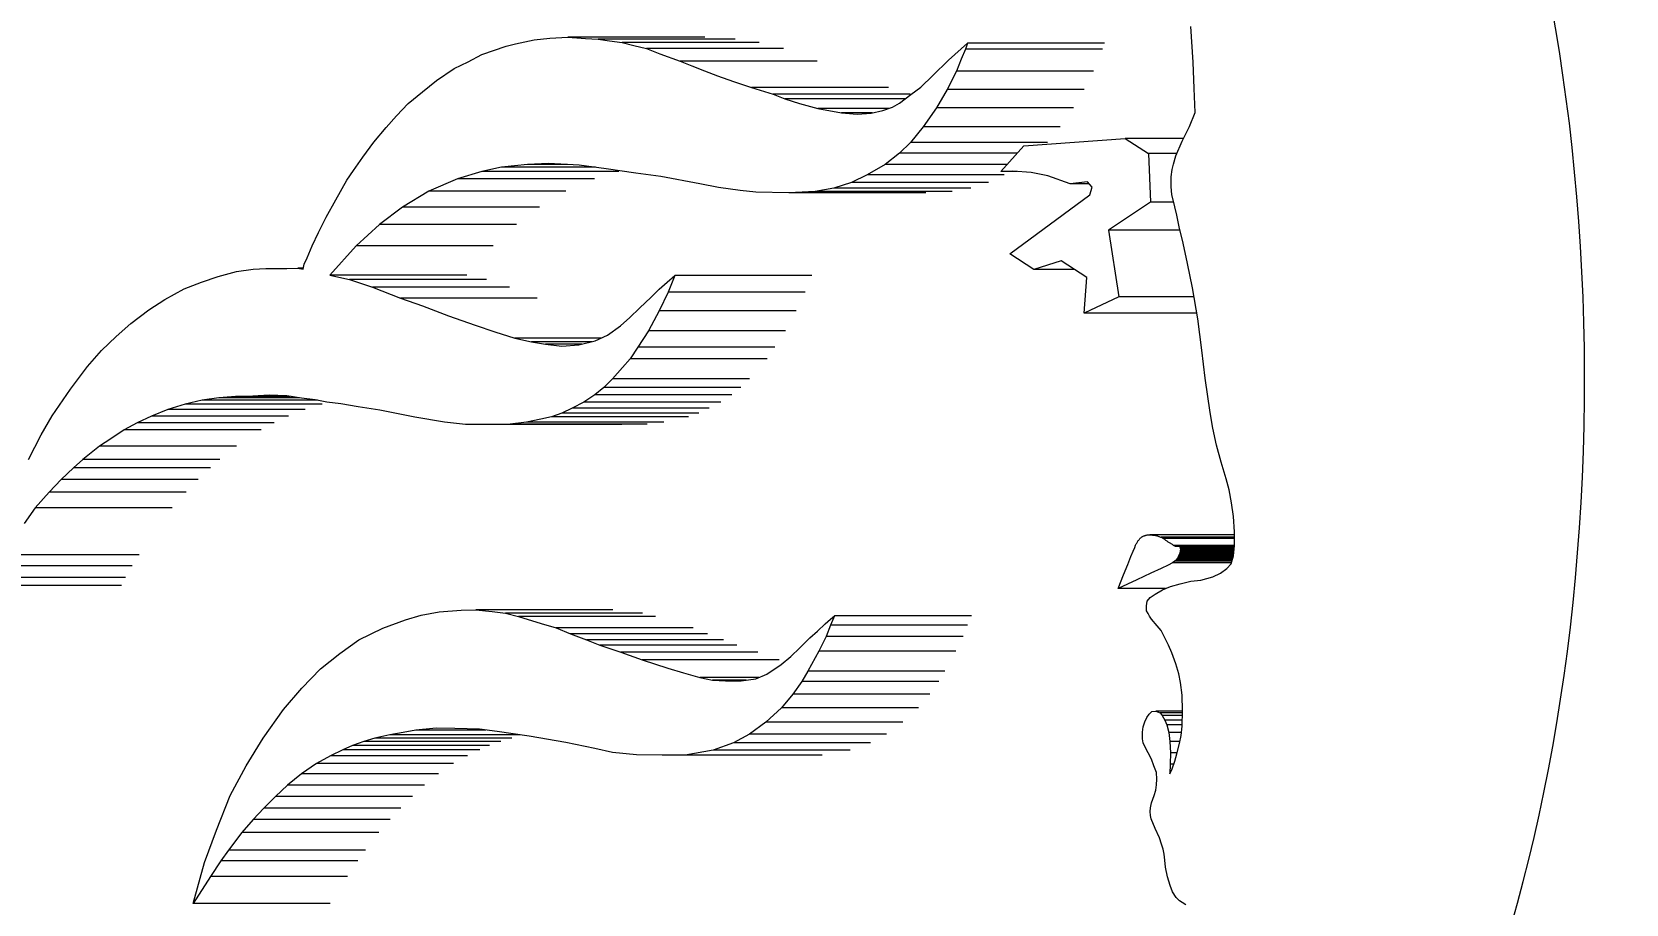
# Model space of a CAD drawing. Header units: inches. Extents: x 15 to 402, y 6 to 258.
# Drawn here: x 290.439 to 291.069, y 105.486 to 105.83 of the extents above; entities that cross this region are included whole.
import ezdxf

# ---------------------------------------------------------------- set-up
doc = ezdxf.new("R2010")
doc.units = ezdxf.units.IN
doc.header["$LTSCALE"] = 12
doc.header["$MEASUREMENT"] = 0
doc.layers.add('Dimension (ANSI)', color=7, linetype='Continuous', lineweight=25)
doc.layers.add('Visible (ANSI)', color=7, linetype='Continuous', lineweight=50)
doc.styles.add('MEMCOR Medium', font='arial.ttf')
doc.dimstyles.new('Default (ANSI)', dxfattribs={"dimscale": 12, "dimtxt": 0.15, "dimasz": 0.098425, "dimexe": 0.125, "dimexo": 0.0625, "dimgap": 0.031496, "dimtad": 0, "dimtih": 1, "dimtoh": 1, "dimdec": 4, "dimrnd": 1e-08, "dimzin": 3, "dimdsep": 46, "dimlunit": 5, "dimtxsty": 'MEMCOR Medium', "dimcen": 0.09, "dimdle": 0.393701, "dimclrd": 256, "dimclre": 256, "dimclrt": 256, "dimadec": 0, "dimazin": 1, "dimtfac": 0.8, "dimtofl": 0, "dimtmove": 0, "dimatfit": 3, "dimfxl": 1, "dimfrac": 1, "dimtolj": 1, "dimtzin": 4, "dimlwd": -1, "dimlwe": -1, "dimarcsym": 0})

# ---------------------------------------------------------------- blocks, each defined once
blk = doc.blocks.new('*D27')
at = {"layer": 'Defpoints', "color": 0, "transparency": 16777216}
for p in [(306.86121, 130.49086), (258.84784, 39.73586), (286.65683, 39.73586)]:
    blk.add_point(p, dxfattribs=at)
at = {"layer": 'Dimension (ANSI)', "transparency": 16777216}
for p, q in [((306.11121, 130.49086), (257.34784, 130.49086)), ((258.84784, 129.30976), (258.84784, 91.25936)), ((258.84784, 40.91697), (258.84784, 78.96736)), ((285.90683, 39.73586), (257.34784, 39.73586))]:
    blk.add_line(p, q, dxfattribs=at)
for points in [[(258.65099, 129.30976), (259.04469, 129.30976), (258.84784, 130.49086)], [(258.65099, 40.91697), (259.04469, 40.91697), (258.84784, 39.73586)]]:
    blk.add_solid(points, dxfattribs=at)
at = {"layer": 'Dimension (ANSI)', "transparency": 16777216, "char_height": 1.8000001, "attachment_point": 5, "style": 'MEMCOR Medium'}
for s, insert in [('\\A1; \\fArial|b0|i0;90{\\H0.8x;\\S3#4;} in', (258.84784, 86.96238)), ('\\A1;[2305.2 mm]{\\P\\fArial|b0|i0;SHIPPING HEIGHT\\P\\fArial|b0|i0;REF.}', (258.84784, 80.81638))]:
    blk.add_mtext(s, dxfattribs=dict(at, insert=insert))

msp = doc.modelspace()

# ---------------------------------------------------------------- linework, layer by layer
at = {"layer": 'Visible (ANSI)', "linetype": 'Continuous', "lineweight": 18}
for p, q in [((290.89818, 105.81826), (290.89734, 105.83231)), ((290.63045, 105.82553), (290.63783, 105.82705)), ((290.63783, 105.82705), (290.64403, 105.82774)), ((290.64403, 105.82774), (290.65121, 105.82806)), ((290.70534, 105.82806), (290.65121, 105.82806)), ((290.65121, 105.82806), (290.65821, 105.82759)), ((290.65821, 105.82759), (290.66319, 105.82731)), ((290.71732, 105.82731), (290.66319, 105.82731)), ((290.66319, 105.82731), (290.66762, 105.82663)), ((290.66762, 105.82663), (290.67264, 105.82597)), ((290.72676, 105.82597), (290.67264, 105.82597)), ((290.67264, 105.82597), (290.67726, 105.82478)), ((290.80153, 105.819), (290.8091, 105.82577)), ((290.8091, 105.82577), (290.80822, 105.82331)), ((290.86323, 105.82577), (290.8091, 105.82577)), ((290.61174, 105.81831), (290.61726, 105.82122)), ((290.61726, 105.82122), (290.62683, 105.82451)), ((290.62683, 105.82451), (290.63045, 105.82553)), ((290.67726, 105.82478), (290.68221, 105.82359)), ((290.73634, 105.82359), (290.68221, 105.82359)), ((290.68221, 105.82359), (290.68757, 105.82149)), ((290.68757, 105.82149), (290.69554, 105.81865)), ((290.80822, 105.82331), (290.80658, 105.81944)), ((290.86235, 105.82331), (290.80822, 105.82331)), ((290.59932, 105.811), (290.60628, 105.81579)), ((290.60628, 105.81579), (290.61174, 105.81831)), ((290.74966, 105.81865), (290.69554, 105.81865)), ((290.69554, 105.81865), (290.70017, 105.8168)), ((290.70017, 105.8168), (290.70513, 105.81482)), ((290.70513, 105.81482), (290.71028, 105.81285)), ((290.79537, 105.81301), (290.80153, 105.819)), ((290.80466, 105.81475), (290.80101, 105.80748)), ((290.80658, 105.81944), (290.80466, 105.81475)), ((290.85878, 105.81475), (290.80466, 105.81475)), ((290.89863, 105.8078), (290.89818, 105.81826)), ((290.59378, 105.80658), (290.59932, 105.811)), ((290.71028, 105.81285), (290.71663, 105.81065)), ((290.71663, 105.81065), (290.7237, 105.8082)), ((290.77783, 105.8082), (290.7237, 105.8082)), ((290.7237, 105.8082), (290.73227, 105.80564)), ((290.78671, 105.8055), (290.79061, 105.80838)), ((290.79061, 105.80838), (290.79537, 105.81301)), ((290.80101, 105.80748), (290.79676, 105.8002)), ((290.85514, 105.80748), (290.80101, 105.80748)), ((290.89899, 105.79838), (290.89863, 105.8078)), ((290.58342, 105.79708), (290.58808, 105.80195)), ((290.58808, 105.80195), (290.59378, 105.80658)), ((290.78639, 105.80564), (290.73227, 105.80564)), ((290.73227, 105.80564), (290.73689, 105.80379)), ((290.78447, 105.80379), (290.73689, 105.80379)), ((290.73689, 105.80379), (290.74271, 105.80197)), ((290.74271, 105.80197), (290.74998, 105.79992)), ((290.77942, 105.80043), (290.78224, 105.80209)), ((290.78224, 105.80209), (290.78671, 105.8055)), ((290.57943, 105.79249), (290.58342, 105.79708)), ((290.77793, 105.79992), (290.74998, 105.79992)), ((290.74998, 105.79992), (290.75925, 105.79818)), ((290.77142, 105.79818), (290.75925, 105.79818)), ((290.75925, 105.79818), (290.76546, 105.79769)), ((290.76546, 105.79769), (290.77106, 105.7981)), ((290.77106, 105.7981), (290.77567, 105.79914)), ((290.77567, 105.79914), (290.77942, 105.80043)), ((290.79676, 105.8002), (290.79158, 105.79268)), ((290.85088, 105.8002), (290.79676, 105.8002)), ((290.8967, 105.79278), (290.89899, 105.79838)), ((290.57459, 105.7867), (290.57943, 105.79249)), ((290.79158, 105.79268), (290.78656, 105.78656)), ((290.8457, 105.79268), (290.79158, 105.79268)), ((290.83135, 105.78521), (290.8714, 105.78805)), ((290.89432, 105.78805), (290.8714, 105.78805)), ((290.8714, 105.78805), (290.88057, 105.78221)), ((290.89381, 105.78705), (290.8967, 105.79278)), ((290.57014, 105.78078), (290.57459, 105.7867)), ((290.78218, 105.78234), (290.77657, 105.77789)), ((290.78656, 105.78656), (290.78218, 105.78234)), ((290.82878, 105.78234), (290.78218, 105.78234)), ((290.84069, 105.78656), (290.78656, 105.78656)), ((290.82228, 105.77509), (290.83135, 105.78521)), ((290.89179, 105.78221), (290.88057, 105.78221)), ((290.88057, 105.78221), (290.88133, 105.76297)), ((290.89138, 105.78123), (290.89381, 105.78705)), ((290.56392, 105.77165), (290.56647, 105.77553)), ((290.56647, 105.77553), (290.57014, 105.78078)), ((290.62496, 105.77672), (290.61718, 105.77508)), ((290.63521, 105.77782), (290.62496, 105.77672)), ((290.66208, 105.77672), (290.62496, 105.77672)), ((290.64347, 105.77825), (290.63521, 105.77782)), ((290.65101, 105.77782), (290.63521, 105.77782)), ((290.65567, 105.77755), (290.64347, 105.77825)), ((290.66625, 105.77619), (290.65567, 105.77755)), ((290.67805, 105.77445), (290.66625, 105.77619)), ((290.77657, 105.77789), (290.76942, 105.77381)), ((290.82479, 105.77789), (290.77657, 105.77789)), ((290.88953, 105.77295), (290.88992, 105.77584)), ((290.88992, 105.77584), (290.89042, 105.77791)), ((290.89042, 105.77791), (290.89138, 105.78123)), ((290.55952, 105.76386), (290.56392, 105.77165)), ((290.60756, 105.77217), (290.59631, 105.76736)), ((290.61718, 105.77508), (290.60756, 105.77217)), ((290.66168, 105.77217), (290.60756, 105.77217)), ((290.6713, 105.77508), (290.61718, 105.77508)), ((290.6879, 105.77307), (290.67805, 105.77445)), ((290.70335, 105.77021), (290.6879, 105.77307)), ((290.71074, 105.76876), (290.70335, 105.77021)), ((290.76329, 105.77078), (290.75622, 105.76854)), ((290.76942, 105.77381), (290.76329, 105.77078)), ((290.81741, 105.77078), (290.76329, 105.77078)), ((290.82354, 105.77381), (290.76942, 105.77381)), ((290.82698, 105.77522), (290.82228, 105.77509)), ((290.82856, 105.77509), (290.82228, 105.77509)), ((290.83421, 105.77465), (290.82698, 105.77522)), ((290.84081, 105.7733), (290.83421, 105.77465)), ((290.84958, 105.77024), (290.84081, 105.7733)), ((290.85642, 105.77093), (290.84958, 105.77024)), ((290.85709, 105.77024), (290.84958, 105.77024)), ((290.85834, 105.76895), (290.85642, 105.77093)), ((290.8895, 105.76905), (290.88953, 105.77295)), ((290.55565, 105.75706), (290.55952, 105.76386)), ((290.59631, 105.76736), (290.58589, 105.76094)), ((290.65043, 105.76736), (290.59631, 105.76736)), ((290.71926, 105.76755), (290.71074, 105.76876)), ((290.72542, 105.7669), (290.71926, 105.76755)), ((290.7385, 105.76664), (290.72542, 105.7669)), ((290.74885, 105.76712), (290.7385, 105.76664)), ((290.79262, 105.76664), (290.7385, 105.76664)), ((290.75622, 105.76854), (290.74885, 105.76712)), ((290.80298, 105.76712), (290.74885, 105.76712)), ((290.81035, 105.76854), (290.75622, 105.76854)), ((290.8258, 105.7425), (290.85734, 105.76588)), ((290.85734, 105.76588), (290.85834, 105.76895)), ((290.88133, 105.76297), (290.86479, 105.75189)), ((290.89052, 105.76297), (290.88133, 105.76297)), ((290.88973, 105.76597), (290.8895, 105.76905)), ((290.891, 105.76117), (290.88973, 105.76597)), ((290.55269, 105.75101), (290.55565, 105.75706)), ((290.58589, 105.76094), (290.57671, 105.75414)), ((290.64002, 105.76094), (290.58589, 105.76094)), ((290.89174, 105.75786), (290.891, 105.76117)), ((290.8927, 105.75316), (290.89174, 105.75786)), ((290.55015, 105.74578), (290.55269, 105.75101)), ((290.57671, 105.75414), (290.56753, 105.7457)), ((290.63083, 105.75414), (290.57671, 105.75414)), ((290.893, 105.75189), (290.86479, 105.75189)), ((290.86479, 105.75189), (290.8689, 105.72565)), ((290.89423, 105.74672), (290.8927, 105.75316)), ((290.54821, 105.74096), (290.55015, 105.74578)), ((290.56753, 105.7457), (290.55715, 105.73415)), ((290.62166, 105.7457), (290.56753, 105.7457)), ((290.89593, 105.7387), (290.89423, 105.74672)), ((290.54659, 105.73649), (290.54704, 105.73846)), ((290.54704, 105.73846), (290.54821, 105.74096)), ((290.83522, 105.73641), (290.8258, 105.7425)), ((290.8461, 105.73974), (290.83522, 105.73641)), ((290.85617, 105.73317), (290.8461, 105.73974)), ((290.8979, 105.72919), (290.89593, 105.7387)), ((290.49957, 105.72873), (290.50647, 105.73136)), ((290.50647, 105.73136), (290.51301, 105.73363)), ((290.51301, 105.73363), (290.5203, 105.73561)), ((290.5203, 105.73561), (290.52686, 105.73648)), ((290.52686, 105.73648), (290.53192, 105.73676)), ((290.53192, 105.73676), (290.53453, 105.73683)), ((290.53453, 105.73683), (290.54016, 105.73683)), ((290.54016, 105.73683), (290.54444, 105.73695)), ((290.5467, 105.73695), (290.54444, 105.73695)), ((290.54444, 105.73695), (290.54659, 105.73649)), ((290.61127, 105.73415), (290.55715, 105.73415)), ((290.55715, 105.73415), (290.56496, 105.73238)), ((290.61909, 105.73238), (290.56496, 105.73238)), ((290.56496, 105.73238), (290.57398, 105.72944)), ((290.68731, 105.72863), (290.6904, 105.73141)), ((290.6904, 105.73141), (290.69344, 105.734)), ((290.69347, 105.734), (290.69083, 105.72743)), ((290.69344, 105.734), (290.69347, 105.734)), ((290.7476, 105.734), (290.69347, 105.734)), ((290.8512, 105.73641), (290.83522, 105.73641)), ((290.85512, 105.7192), (290.85617, 105.73317)), ((290.49199, 105.72451), (290.49957, 105.72873)), ((290.6281, 105.72944), (290.57398, 105.72944)), ((290.57398, 105.72944), (290.585, 105.72512)), ((290.63912, 105.72512), (290.585, 105.72512)), ((290.585, 105.72512), (290.59378, 105.72201)), ((290.67943, 105.72108), (290.68406, 105.72552)), ((290.68406, 105.72552), (290.68731, 105.72863)), ((290.69083, 105.72743), (290.68724, 105.72007)), ((290.74496, 105.72743), (290.69083, 105.72743)), ((290.8689, 105.72565), (290.85512, 105.7192)), ((290.89853, 105.72565), (290.8689, 105.72565)), ((290.90009, 105.71691), (290.8979, 105.72919)), ((290.47849, 105.71506), (290.48563, 105.7205)), ((290.48563, 105.7205), (290.49199, 105.72451)), ((290.59378, 105.72201), (290.60407, 105.71815)), ((290.67563, 105.71748), (290.67943, 105.72108)), ((290.68724, 105.72007), (290.68302, 105.71223)), ((290.74137, 105.72007), (290.68724, 105.72007)), ((290.89968, 105.7192), (290.85512, 105.7192)), ((290.47273, 105.70995), (290.47849, 105.71506)), ((290.60407, 105.71815), (290.61461, 105.71445)), ((290.61461, 105.71445), (290.62227, 105.71179)), ((290.66684, 105.71041), (290.67199, 105.7142)), ((290.67199, 105.7142), (290.67563, 105.71748)), ((290.90166, 105.70457), (290.90009, 105.71691)), ((290.467, 105.70438), (290.47273, 105.70995)), ((290.62227, 105.71179), (290.63022, 105.70928)), ((290.66435, 105.70928), (290.63022, 105.70928)), ((290.63022, 105.70928), (290.63676, 105.70786)), ((290.66059, 105.70786), (290.63676, 105.70786)), ((290.63676, 105.70786), (290.64234, 105.70689)), ((290.65671, 105.70689), (290.64234, 105.70689)), ((290.64234, 105.70689), (290.64879, 105.70611)), ((290.64879, 105.70611), (290.65556, 105.70661)), ((290.65556, 105.70661), (290.662, 105.70821)), ((290.662, 105.70821), (290.66684, 105.71041)), ((290.68302, 105.71223), (290.67887, 105.70569)), ((290.73715, 105.71223), (290.68302, 105.71223)), ((290.46144, 105.69811), (290.467, 105.70438)), ((290.67575, 105.70114), (290.67277, 105.69771)), ((290.67887, 105.70569), (290.67575, 105.70114)), ((290.72988, 105.70114), (290.67575, 105.70114)), ((290.733, 105.70569), (290.67887, 105.70569)), ((290.90297, 105.6935), (290.90166, 105.70457)), ((290.45467, 105.68919), (290.46144, 105.69811)), ((290.67277, 105.69771), (290.66887, 105.69325)), ((290.44745, 105.67862), (290.45467, 105.68919)), ((290.6654, 105.6898), (290.66178, 105.68691)), ((290.66887, 105.69325), (290.6654, 105.6898)), ((290.71953, 105.6898), (290.6654, 105.6898)), ((290.723, 105.69325), (290.66887, 105.69325)), ((290.90491, 105.67994), (290.90297, 105.6935)), ((290.49321, 105.68105), (290.48665, 105.6785)), ((290.50002, 105.6832), (290.49321, 105.68105)), ((290.54734, 105.68105), (290.49321, 105.68105)), ((290.50665, 105.68478), (290.50002, 105.6832)), ((290.55414, 105.6832), (290.50002, 105.6832)), ((290.51329, 105.68565), (290.50665, 105.68478)), ((290.55225, 105.68478), (290.50665, 105.68478)), ((290.51992, 105.68625), (290.51329, 105.68565)), ((290.54513, 105.68565), (290.51329, 105.68565)), ((290.52678, 105.68643), (290.51992, 105.68625)), ((290.54154, 105.68625), (290.51992, 105.68625)), ((290.53321, 105.68674), (290.52678, 105.68643)), ((290.5401, 105.68648), (290.53321, 105.68674)), ((290.54591, 105.68552), (290.5401, 105.68648)), ((290.55136, 105.68497), (290.54591, 105.68552)), ((290.55599, 105.68397), (290.55136, 105.68497)), ((290.56144, 105.68328), (290.55599, 105.68397)), ((290.56837, 105.6822), (290.56144, 105.68328)), ((290.57687, 105.68089), (290.56837, 105.6822)), ((290.65294, 105.68165), (290.64875, 105.67972)), ((290.65747, 105.684), (290.65294, 105.68165)), ((290.70706, 105.68165), (290.65294, 105.68165)), ((290.66178, 105.68691), (290.65747, 105.684)), ((290.71159, 105.684), (290.65747, 105.684)), ((290.71591, 105.68691), (290.66178, 105.68691)), ((290.44313, 105.67116), (290.44745, 105.67862)), ((290.48108, 105.67584), (290.47592, 105.67305)), ((290.48665, 105.6785), (290.48108, 105.67584)), ((290.53521, 105.67584), (290.48108, 105.67584)), ((290.54078, 105.6785), (290.48665, 105.6785)), ((290.58346, 105.67953), (290.57687, 105.68089)), ((290.59067, 105.67804), (290.58346, 105.67953)), ((290.60239, 105.67611), (290.59067, 105.67804)), ((290.61072, 105.67521), (290.60239, 105.67611)), ((290.61841, 105.67514), (290.61072, 105.67521)), ((290.62834, 105.67526), (290.61841, 105.67514)), ((290.67253, 105.67514), (290.61841, 105.67514)), ((290.6349, 105.67613), (290.62834, 105.67526)), ((290.68246, 105.67526), (290.62834, 105.67526)), ((290.64045, 105.67727), (290.6349, 105.67613)), ((290.68903, 105.67613), (290.6349, 105.67613)), ((290.64471, 105.67822), (290.64045, 105.67727)), ((290.64875, 105.67972), (290.64471, 105.67822)), ((290.69884, 105.67822), (290.64471, 105.67822)), ((290.70288, 105.67972), (290.64875, 105.67972)), ((290.90593, 105.67369), (290.90491, 105.67994)), ((290.43812, 105.66141), (290.44313, 105.67116)), ((290.47063, 105.66956), (290.46618, 105.66665)), ((290.47592, 105.67305), (290.47063, 105.66956)), ((290.53005, 105.67305), (290.47592, 105.67305)), ((290.90747, 105.667), (290.90593, 105.67369)), ((290.46618, 105.66665), (290.45961, 105.66141)), ((290.5203, 105.66665), (290.46618, 105.66665)), ((290.90927, 105.66027), (290.90747, 105.667)), ((290.45585, 105.6581), (290.45099, 105.6535)), ((290.45961, 105.66141), (290.45585, 105.6581)), ((290.50998, 105.6581), (290.45585, 105.6581)), ((290.51373, 105.66141), (290.45961, 105.66141)), ((290.91126, 105.65374), (290.90927, 105.66027)), ((290.45099, 105.6535), (290.44627, 105.64848)), ((290.50512, 105.6535), (290.45099, 105.6535)), ((290.91237, 105.64945), (290.91126, 105.65374)), ((290.91338, 105.6443), (290.91237, 105.64945)), ((290.44627, 105.64848), (290.44077, 105.64227)), ((290.50039, 105.64848), (290.44627, 105.64848)), ((290.91409, 105.63887), (290.91338, 105.6443)), ((290.44077, 105.64227), (290.43633, 105.63615)), ((290.49489, 105.64227), (290.44077, 105.64227)), ((290.91449, 105.63282), (290.91409, 105.63887)), ((290.87747, 105.63044), (290.87764, 105.63058)), ((290.87764, 105.63058), (290.8778, 105.63071)), ((290.8778, 105.63071), (290.87798, 105.63083)), ((290.87798, 105.63083), (290.87815, 105.63093)), ((290.87815, 105.63093), (290.87834, 105.63103)), ((290.87834, 105.63103), (290.87852, 105.63113)), ((290.87852, 105.63113), (290.87872, 105.63121)), ((290.87872, 105.63121), (290.87892, 105.63129)), ((290.87892, 105.63129), (290.87912, 105.63136)), ((290.87912, 105.63136), (290.87934, 105.63142)), ((290.87934, 105.63142), (290.87956, 105.63148)), ((290.87956, 105.63148), (290.87979, 105.63153)), ((290.87979, 105.63153), (290.88002, 105.63156)), ((290.88002, 105.63156), (290.88027, 105.63159)), ((290.88027, 105.63159), (290.88053, 105.63161)), ((290.88053, 105.63161), (290.88079, 105.63162)), ((290.88079, 105.63162), (290.88106, 105.63162)), ((290.91451, 105.63162), (290.88106, 105.63162)), ((290.88106, 105.63162), (290.88134, 105.63161)), ((290.88134, 105.63161), (290.88162, 105.6316)), ((290.88162, 105.6316), (290.8819, 105.63158)), ((290.8819, 105.63158), (290.88219, 105.63155)), ((290.88219, 105.63155), (290.88247, 105.63151)), ((290.88247, 105.63151), (290.88275, 105.63147)), ((290.88275, 105.63147), (290.88302, 105.63143)), ((290.88302, 105.63143), (290.8833, 105.63138)), ((290.8833, 105.63138), (290.88356, 105.63132)), ((290.88356, 105.63132), (290.88383, 105.63126)), ((290.88383, 105.63126), (290.88409, 105.63119)), ((290.88409, 105.63119), (290.88434, 105.63111)), ((290.88434, 105.63111), (290.88459, 105.63103)), ((290.88459, 105.63103), (290.88484, 105.63095)), ((290.88484, 105.63095), (290.88508, 105.63086)), ((290.88508, 105.63086), (290.88531, 105.63076)), ((290.88531, 105.63076), (290.88555, 105.63065)), ((290.91452, 105.63065), (290.88555, 105.63065)), ((290.88555, 105.63065), (290.88577, 105.63054)), ((290.91453, 105.63054), (290.88577, 105.63054)), ((290.88577, 105.63054), (290.886, 105.63042)), ((290.91458, 105.62727), (290.91449, 105.63282)), ((290.87362, 105.62301), (290.8745, 105.62517)), ((290.8745, 105.62517), (290.8751, 105.62661)), ((290.8751, 105.62661), (290.87549, 105.6275)), ((290.87549, 105.6275), (290.87573, 105.62802)), ((290.87573, 105.62802), (290.8759, 105.62835)), ((290.8759, 105.62835), (290.87606, 105.62862)), ((290.87606, 105.62862), (290.87622, 105.62889)), ((290.87622, 105.62889), (290.87637, 105.62913)), ((290.87637, 105.62913), (290.87653, 105.62936)), ((290.87653, 105.62936), (290.87668, 105.62958)), ((290.87668, 105.62958), (290.87683, 105.62978)), ((290.87683, 105.62978), (290.87699, 105.62996)), ((290.87699, 105.62996), (290.87715, 105.63013)), ((290.87715, 105.63013), (290.87731, 105.63029)), ((290.87731, 105.63029), (290.87747, 105.63044)), ((290.91453, 105.63042), (290.886, 105.63042)), ((290.886, 105.63042), (290.88622, 105.63029)), ((290.91453, 105.63029), (290.88622, 105.63029)), ((290.88622, 105.63029), (290.88645, 105.63016)), ((290.91453, 105.63016), (290.88645, 105.63016)), ((290.88645, 105.63016), (290.88667, 105.63001)), ((290.88667, 105.63001), (290.88689, 105.62986)), ((290.88689, 105.62986), (290.88711, 105.62971)), ((290.88711, 105.62971), (290.88734, 105.62955)), ((290.88734, 105.62955), (290.88756, 105.62938)), ((290.88756, 105.62938), (290.88779, 105.62922)), ((290.88779, 105.62922), (290.88802, 105.62905)), ((290.88802, 105.62905), (290.88826, 105.62889)), ((290.88826, 105.62889), (290.88849, 105.62873)), ((290.88849, 105.62873), (290.88873, 105.62857)), ((290.88873, 105.62857), (290.88897, 105.62842)), ((290.88897, 105.62842), (290.88921, 105.62828)), ((290.88921, 105.62828), (290.88943, 105.62814)), ((290.88943, 105.62814), (290.88965, 105.62801)), ((290.88965, 105.62801), (290.88985, 105.62788)), ((290.88985, 105.62788), (290.89004, 105.62777)), ((290.89004, 105.62777), (290.8902, 105.62767)), ((290.8902, 105.62767), (290.89036, 105.62758)), ((290.89036, 105.62758), (290.89049, 105.6275)), ((290.89049, 105.6275), (290.89062, 105.62743)), ((290.89062, 105.62743), (290.89073, 105.62736)), ((290.91458, 105.62736), (290.89073, 105.62736)), ((290.89073, 105.62736), (290.89084, 105.62731)), ((290.91458, 105.62731), (290.89084, 105.62731)), ((290.89084, 105.62731), (290.89095, 105.62727)), ((290.91458, 105.62727), (290.89095, 105.62727)), ((290.89095, 105.62727), (290.89105, 105.62723)), ((290.91457, 105.62723), (290.89105, 105.62723)), ((290.89105, 105.62723), (290.89115, 105.6272)), ((290.89218, 105.6272), (290.89115, 105.6272)), ((290.89115, 105.6272), (290.89125, 105.62719)), ((290.89192, 105.62719), (290.89125, 105.62719)), ((290.89125, 105.62719), (290.89135, 105.62717)), ((290.89177, 105.62717), (290.89135, 105.62717)), ((290.89135, 105.62717), (290.89145, 105.62717)), ((290.89165, 105.62717), (290.89145, 105.62717)), ((290.89145, 105.62717), (290.89155, 105.62716)), ((290.89155, 105.62716), (290.89165, 105.62717)), ((290.89165, 105.62717), (290.89175, 105.62717)), ((290.89175, 105.62717), (290.89184, 105.62718)), ((290.89184, 105.62718), (290.89194, 105.62719)), ((290.89194, 105.62719), (290.89203, 105.62719)), ((290.89203, 105.62719), (290.89212, 105.6272)), ((290.89212, 105.6272), (290.89221, 105.62721)), ((290.89221, 105.62721), (290.89229, 105.62721)), ((290.91457, 105.62721), (290.89229, 105.62721)), ((290.89229, 105.62721), (290.89238, 105.6272)), ((290.91457, 105.6272), (290.89238, 105.6272)), ((290.89238, 105.6272), (290.89246, 105.62719)), ((290.91457, 105.62719), (290.89246, 105.62719)), ((290.89246, 105.62719), (290.89254, 105.62717)), ((290.91457, 105.62717), (290.89254, 105.62717)), ((290.89254, 105.62717), (290.89261, 105.62714)), ((290.91456, 105.62714), (290.89261, 105.62714)), ((290.89261, 105.62714), (290.89268, 105.62709)), ((290.91456, 105.62709), (290.89268, 105.62709)), ((290.89268, 105.62709), (290.89275, 105.62705)), ((290.91456, 105.62705), (290.89275, 105.62705)), ((290.89275, 105.62705), (290.89281, 105.62699)), ((290.89289, 105.62438), (290.8928, 105.62413)), ((290.91455, 105.62699), (290.89281, 105.62699)), ((290.89281, 105.62699), (290.89287, 105.62692)), ((290.91454, 105.62692), (290.89287, 105.62692)), ((290.89287, 105.62692), (290.89292, 105.62685)), ((290.89297, 105.62462), (290.89289, 105.62438)), ((290.91429, 105.62438), (290.89289, 105.62438)), ((290.91454, 105.62685), (290.89292, 105.62685)), ((290.89292, 105.62685), (290.89297, 105.62677)), ((290.91453, 105.62677), (290.89297, 105.62677)), ((290.89297, 105.62677), (290.89301, 105.62669)), ((290.89303, 105.62484), (290.89297, 105.62462)), ((290.91432, 105.62462), (290.89297, 105.62462)), ((290.91452, 105.62669), (290.89301, 105.62669)), ((290.89301, 105.62669), (290.89305, 105.62659)), ((290.89307, 105.62505), (290.89303, 105.62484)), ((290.91434, 105.62484), (290.89303, 105.62484)), ((290.91451, 105.62659), (290.89305, 105.62659)), ((290.89305, 105.62659), (290.89308, 105.6265)), ((290.89311, 105.62524), (290.89307, 105.62505)), ((290.91436, 105.62505), (290.89307, 105.62505)), ((290.9145, 105.6265), (290.89308, 105.6265)), ((290.89308, 105.6265), (290.89311, 105.62639)), ((290.91449, 105.62639), (290.89311, 105.62639)), ((290.89311, 105.62639), (290.89313, 105.62628)), ((290.89313, 105.62542), (290.89311, 105.62524)), ((290.91438, 105.62524), (290.89311, 105.62524)), ((290.91448, 105.62628), (290.89313, 105.62628)), ((290.89313, 105.62628), (290.89314, 105.62616)), ((290.89314, 105.62559), (290.89313, 105.62542)), ((290.9144, 105.62542), (290.89313, 105.62542)), ((290.91447, 105.62616), (290.89314, 105.62616)), ((290.89314, 105.62616), (290.89315, 105.62603)), ((290.89315, 105.62575), (290.89314, 105.62559)), ((290.91441, 105.62559), (290.89314, 105.62559)), ((290.91446, 105.62603), (290.89315, 105.62603)), ((290.89315, 105.62603), (290.89315, 105.62589)), ((290.91444, 105.62589), (290.89315, 105.62589)), ((290.89315, 105.62589), (290.89315, 105.62575)), ((290.91443, 105.62575), (290.89315, 105.62575)), ((290.91419, 105.62335), (290.91458, 105.62727)), ((290.4791, 105.61936), (290.42498, 105.61936)), ((290.4818, 105.62376), (290.42767, 105.62376)), ((290.87072, 105.61581), (290.87238, 105.61995)), ((290.87238, 105.61995), (290.87362, 105.62301)), ((290.88551, 105.61836), (290.88148, 105.61643)), ((290.88827, 105.61971), (290.88551, 105.61836)), ((290.89, 105.62062), (290.88827, 105.61971)), ((290.89097, 105.6212), (290.89, 105.62062)), ((290.91331, 105.62062), (290.89, 105.62062)), ((290.89143, 105.62156), (290.89097, 105.6212)), ((290.91349, 105.6212), (290.89097, 105.6212)), ((290.89164, 105.62183), (290.89143, 105.62156)), ((290.91361, 105.62156), (290.89143, 105.62156)), ((290.89181, 105.62209), (290.89164, 105.62183)), ((290.9137, 105.62183), (290.89164, 105.62183)), ((290.89197, 105.62237), (290.89181, 105.62209)), ((290.91378, 105.62209), (290.89181, 105.62209)), ((290.89213, 105.62267), (290.89197, 105.62237)), ((290.91388, 105.62237), (290.89197, 105.62237)), ((290.89229, 105.62297), (290.89213, 105.62267)), ((290.91397, 105.62267), (290.89213, 105.62267)), ((290.89244, 105.62327), (290.89229, 105.62297)), ((290.91407, 105.62297), (290.89229, 105.62297)), ((290.89257, 105.62356), (290.89244, 105.62327)), ((290.91416, 105.62327), (290.89244, 105.62327)), ((290.8927, 105.62385), (290.89257, 105.62356)), ((290.91421, 105.62356), (290.89257, 105.62356)), ((290.8928, 105.62413), (290.8927, 105.62385)), ((290.91424, 105.62385), (290.8927, 105.62385)), ((290.91427, 105.62413), (290.8928, 105.62413)), ((290.90894, 105.61643), (290.9115, 105.61835)), ((290.9115, 105.61835), (290.91318, 105.62024)), ((290.91318, 105.62024), (290.91419, 105.62335)), ((290.47649, 105.61475), (290.42236, 105.61475)), ((290.86855, 105.61041), (290.87072, 105.61581)), ((290.87591, 105.61382), (290.86855, 105.61041)), ((290.88148, 105.61643), (290.87591, 105.61382)), ((290.88926, 105.61125), (290.89301, 105.61228)), ((290.89301, 105.61228), (290.89727, 105.61332)), ((290.89727, 105.61332), (290.90118, 105.61373)), ((290.90118, 105.61373), (290.90596, 105.61501)), ((290.90596, 105.61501), (290.90894, 105.61643)), ((290.47478, 105.61159), (290.42066, 105.61159)), ((290.88723, 105.61041), (290.86855, 105.61041)), ((290.87974, 105.6036), (290.88003, 105.60546)), ((290.88003, 105.60546), (290.88121, 105.60683)), ((290.88121, 105.60683), (290.88321, 105.60822)), ((290.88321, 105.60822), (290.88608, 105.60994)), ((290.88608, 105.60994), (290.88926, 105.61125)), ((290.58705, 105.59808), (290.59322, 105.59987)), ((290.59322, 105.59987), (290.60028, 105.60127)), ((290.60028, 105.60127), (290.60907, 105.60193)), ((290.60907, 105.60193), (290.61485, 105.60195)), ((290.66897, 105.60195), (290.61485, 105.60195)), ((290.61485, 105.60195), (290.62124, 105.6013)), ((290.62124, 105.6013), (290.62654, 105.60076)), ((290.68067, 105.60076), (290.62654, 105.60076)), ((290.62654, 105.60076), (290.63165, 105.5994)), ((290.68577, 105.5994), (290.63165, 105.5994)), ((290.63165, 105.5994), (290.64059, 105.59665)), ((290.75646, 105.5997), (290.75492, 105.59595)), ((290.75497, 105.59834), (290.75646, 105.5997)), ((290.81058, 105.5997), (290.75646, 105.5997)), ((290.8798, 105.60165), (290.87974, 105.6036)), ((290.88038, 105.60053), (290.8798, 105.60165)), ((290.88095, 105.59952), (290.88038, 105.60053)), ((290.88177, 105.5983), (290.88095, 105.59952)), ((290.56861, 105.59015), (290.5781, 105.59481)), ((290.5781, 105.59481), (290.58705, 105.59808)), ((290.64059, 105.59665), (290.64658, 105.59491)), ((290.70071, 105.59491), (290.64658, 105.59491)), ((290.64658, 105.59491), (290.65224, 105.59248)), ((290.74673, 105.59092), (290.74983, 105.59359)), ((290.74983, 105.59359), (290.75287, 105.59652)), ((290.75287, 105.59652), (290.75497, 105.59834)), ((290.75492, 105.59595), (290.75317, 105.59146)), ((290.80905, 105.59595), (290.75492, 105.59595)), ((290.88403, 105.59573), (290.88177, 105.5983)), ((290.88554, 105.59388), (290.88403, 105.59573)), ((290.88694, 105.59124), (290.88554, 105.59388)), ((290.56106, 105.58471), (290.56861, 105.59015)), ((290.70637, 105.59248), (290.65224, 105.59248)), ((290.65224, 105.59248), (290.65857, 105.5902)), ((290.7127, 105.5902), (290.65857, 105.5902)), ((290.65857, 105.5902), (290.66375, 105.58803)), ((290.71788, 105.58803), (290.66375, 105.58803)), ((290.66375, 105.58803), (290.67216, 105.58528)), ((290.73922, 105.58353), (290.74286, 105.58702)), ((290.74286, 105.58702), (290.74673, 105.59092)), ((290.75317, 105.59146), (290.75036, 105.58571)), ((290.80729, 105.59146), (290.75317, 105.59146)), ((290.88843, 105.58808), (290.88694, 105.59124)), ((290.88984, 105.58509), (290.88843, 105.58808)), ((290.55351, 105.57872), (290.56106, 105.58471)), ((290.72629, 105.58528), (290.67216, 105.58528)), ((290.67216, 105.58528), (290.68047, 105.58224)), ((290.7346, 105.58224), (290.68047, 105.58224)), ((290.68047, 105.58224), (290.69062, 105.57898)), ((290.7298, 105.57661), (290.73543, 105.58044)), ((290.73543, 105.58044), (290.73922, 105.58353)), ((290.75036, 105.58571), (290.74601, 105.57775)), ((290.80449, 105.58571), (290.75036, 105.58571)), ((290.89134, 105.58063), (290.88984, 105.58509)), ((290.89249, 105.57677), (290.89134, 105.58063)), ((290.54611, 105.57107), (290.55351, 105.57872)), ((290.69062, 105.57898), (290.69688, 105.57711)), ((290.69688, 105.57711), (290.70338, 105.57524)), ((290.72662, 105.57524), (290.70338, 105.57524)), ((290.70338, 105.57524), (290.70827, 105.57428)), ((290.72165, 105.57428), (290.70827, 105.57428)), ((290.70827, 105.57428), (290.71344, 105.57401)), ((290.71344, 105.57401), (290.71962, 105.57404)), ((290.71962, 105.57404), (290.72546, 105.57473)), ((290.72546, 105.57473), (290.7298, 105.57661)), ((290.74601, 105.57775), (290.74361, 105.57366)), ((290.80014, 105.57775), (290.74601, 105.57775)), ((290.8932, 105.57333), (290.89249, 105.57677)), ((290.53885, 105.56261), (290.54611, 105.57107)), ((290.74003, 105.56871), (290.73562, 105.56327)), ((290.74361, 105.57366), (290.74003, 105.56871)), ((290.79416, 105.56871), (290.74003, 105.56871)), ((290.79774, 105.57366), (290.74361, 105.57366)), ((290.8938, 105.56838), (290.8932, 105.57333)), ((290.89393, 105.56216), (290.8938, 105.56838)), ((290.53078, 105.55137), (290.53885, 105.56261)), ((290.73562, 105.56327), (290.72938, 105.55766)), ((290.78975, 105.56327), (290.73562, 105.56327)), ((290.88082, 105.56084), (290.8819, 105.56182)), ((290.8819, 105.56182), (290.88346, 105.56203)), ((290.89393, 105.56203), (290.88346, 105.56203)), ((290.88346, 105.56203), (290.88511, 105.56138)), ((290.89392, 105.56138), (290.88511, 105.56138)), ((290.88511, 105.56138), (290.88593, 105.56028)), ((290.89384, 105.5561), (290.89393, 105.56216)), ((290.59914, 105.55523), (290.59118, 105.55455)), ((290.60654, 105.55519), (290.59914, 105.55523)), ((290.61626, 105.55486), (290.60654, 105.55519)), ((290.72938, 105.55766), (290.72294, 105.55297)), ((290.78351, 105.55766), (290.72938, 105.55766)), ((290.87819, 105.55376), (290.87852, 105.55585)), ((290.87852, 105.55585), (290.87911, 105.55777)), ((290.87911, 105.55777), (290.87992, 105.55952)), ((290.87992, 105.55952), (290.88082, 105.56084)), ((290.8939, 105.56028), (290.88593, 105.56028)), ((290.88593, 105.56028), (290.88707, 105.55841)), ((290.89387, 105.55841), (290.88707, 105.55841)), ((290.88707, 105.55841), (290.88782, 105.55661)), ((290.89385, 105.55661), (290.88782, 105.55661)), ((290.88782, 105.55661), (290.88858, 105.55352)), ((290.89343, 105.55246), (290.89384, 105.5561)), ((290.52409, 105.54043), (290.53078, 105.55137)), ((290.57054, 105.55009), (290.56605, 105.54844)), ((290.57497, 105.55128), (290.57054, 105.55009)), ((290.62467, 105.55009), (290.57054, 105.55009)), ((290.58083, 105.55261), (290.57497, 105.55128)), ((290.6291, 105.55128), (290.57497, 105.55128)), ((290.58609, 105.55358), (290.58083, 105.55261)), ((290.63232, 105.55261), (290.58083, 105.55261)), ((290.59118, 105.55455), (290.58609, 105.55358)), ((290.61877, 105.55455), (290.59118, 105.55455)), ((290.62331, 105.55398), (290.61626, 105.55486)), ((290.63593, 105.55207), (290.62331, 105.55398)), ((290.6504, 105.54961), (290.63593, 105.55207)), ((290.6619, 105.54731), (290.6504, 105.54961)), ((290.71662, 105.54949), (290.70853, 105.54655)), ((290.72294, 105.55297), (290.71662, 105.54949)), ((290.77075, 105.54949), (290.71662, 105.54949)), ((290.77706, 105.55297), (290.72294, 105.55297)), ((290.87821, 105.55108), (290.87819, 105.55376)), ((290.87852, 105.54954), (290.87821, 105.55108)), ((290.87918, 105.54782), (290.87852, 105.54954)), ((290.89355, 105.55352), (290.88858, 105.55352)), ((290.88858, 105.55352), (290.88899, 105.55007)), ((290.89293, 105.55007), (290.88899, 105.55007)), ((290.88899, 105.55007), (290.88919, 105.54558)), ((290.89179, 105.54513), (290.89276, 105.54925)), ((290.89276, 105.54925), (290.89343, 105.55246)), ((290.55746, 105.5444), (290.55192, 105.54129)), ((290.56224, 105.54677), (290.55746, 105.5444)), ((290.61159, 105.5444), (290.55746, 105.5444)), ((290.56605, 105.54844), (290.56224, 105.54677)), ((290.61637, 105.54677), (290.56224, 105.54677)), ((290.62017, 105.54844), (290.56605, 105.54844)), ((290.66879, 105.54572), (290.6619, 105.54731)), ((290.6783, 105.54479), (290.66879, 105.54572)), ((290.68843, 105.54459), (290.6783, 105.54479)), ((290.69755, 105.54459), (290.68843, 105.54459)), ((290.74256, 105.54459), (290.68843, 105.54459)), ((290.70853, 105.54655), (290.69755, 105.54459)), ((290.75168, 105.54459), (290.69755, 105.54459)), ((290.76265, 105.54655), (290.70853, 105.54655)), ((290.88045, 105.54552), (290.87918, 105.54782)), ((290.88176, 105.54305), (290.88045, 105.54552)), ((290.88273, 105.54048), (290.88176, 105.54305)), ((290.88919, 105.54558), (290.88918, 105.54109)), ((290.8919, 105.54558), (290.88919, 105.54558)), ((290.89094, 105.54226), (290.89179, 105.54513)), ((290.51782, 105.52869), (290.52409, 105.54043)), ((290.5459, 105.53723), (290.54036, 105.53282)), ((290.55192, 105.54129), (290.5459, 105.53723)), ((290.60003, 105.53723), (290.5459, 105.53723)), ((290.60604, 105.54129), (290.55192, 105.54129)), ((290.88366, 105.53774), (290.88273, 105.54048)), ((290.88385, 105.53515), (290.88366, 105.53774)), ((290.88918, 105.54109), (290.88903, 105.53728)), ((290.88903, 105.53728), (290.88988, 105.5392)), ((290.89054, 105.54109), (290.88918, 105.54109)), ((290.88988, 105.5392), (290.89094, 105.54226)), ((290.54036, 105.53282), (290.53564, 105.52827)), ((290.59449, 105.53282), (290.54036, 105.53282)), ((290.88281, 105.52873), (290.88349, 105.53082)), ((290.88349, 105.53082), (290.88378, 105.5329)), ((290.88378, 105.5329), (290.88385, 105.53515)), ((290.51239, 105.51503), (290.51782, 105.52869)), ((290.53105, 105.52365), (290.52687, 105.51917)), ((290.53564, 105.52827), (290.53105, 105.52365)), ((290.58517, 105.52365), (290.53105, 105.52365)), ((290.58976, 105.52827), (290.53564, 105.52827)), ((290.88123, 105.52238), (290.88136, 105.52382)), ((290.88136, 105.52382), (290.88179, 105.52587)), ((290.88179, 105.52587), (290.88281, 105.52873)), ((290.52687, 105.51917), (290.52234, 105.51407)), ((290.581, 105.51917), (290.52687, 105.51917)), ((290.88131, 105.52082), (290.88123, 105.52238)), ((290.88166, 105.51947), (290.88131, 105.52082)), ((290.88314, 105.51569), (290.88166, 105.51947)), ((290.50764, 105.50222), (290.51239, 105.51503)), ((290.52234, 105.51407), (290.5171, 105.50715)), ((290.57647, 105.51407), (290.52234, 105.51407)), ((290.88485, 105.51203), (290.88314, 105.51569)), ((290.88576, 105.50956), (290.88485, 105.51203)), ((290.5171, 105.50715), (290.51411, 105.50293)), ((290.57123, 105.50715), (290.5171, 105.50715)), ((290.88639, 105.50754), (290.88576, 105.50956)), ((290.88681, 105.50556), (290.88639, 105.50754)), ((290.88696, 105.50313), (290.88681, 105.50556)), ((290.5032, 105.48611), (290.50764, 105.50222)), ((290.51411, 105.50293), (290.50994, 105.49678)), ((290.56824, 105.50293), (290.51411, 105.50293)), ((290.88722, 105.50046), (290.88696, 105.50313)), ((290.88802, 105.49656), (290.88722, 105.50046)), ((290.50994, 105.49678), (290.5032, 105.48611)), ((290.56407, 105.49678), (290.50994, 105.49678)), ((290.88908, 105.49324), (290.88802, 105.49656)), ((290.89004, 105.49069), (290.88908, 105.49324)), ((290.55732, 105.48611), (290.5032, 105.48611)), ((290.89147, 105.48841), (290.89004, 105.49069)), ((290.89277, 105.48715), (290.89147, 105.48841)), ((290.8939, 105.48647), (290.89277, 105.48715)), ((290.89528, 105.48556), (290.8939, 105.48647))]:
    msp.add_line(p, q, dxfattribs=at)
for centre, major_axis, start_param, end_param in [((290.83812, 105.69294), (0, 0.42942), 3.234188, 6.152982), ((289.0847, 102.79833), (0, 2.8125), 3.617529, 6.894441), ((289.03057, 102.79833), (0, 2.625), 3.091168, 6.776111), ((289.24708, 102.79833), (0, 2.8125), 4.985446, 6.283185)]:
    msp.add_ellipse(centre, major_axis=major_axis, ratio=0.5, start_param=start_param, end_param=end_param, dxfattribs=at)

# ---------------------------------------------------------------- dimensions: what is measured, and where the dimension line sits
at = {"layer": 'Dimension (ANSI)'}
dim = msp.add_linear_dim(base=(258.84784, 39.73586), p1=(306.86121, 130.49086), p2=(286.65683, 39.73586), angle=90, text=' \\fArial|b0|i0;<> in\\X[2305.2 mm]{\\P\\fArial|b0|i0;SHIPPING HEIGHT\\P\\fArial|b0|i0;REF.}', dimstyle='Default (ANSI)', override={"dimgap": 0.031496, "dimdec": 4, "dimpost": '', "dimtol": 0, "dimlim": 0, "dimtp": 0, "dimtm": 0, "dimtdec": 2, "dimatfit": 1}, dxfattribs=at)
dim.commit()
dim.dimension.update_dxf_attribs({"geometry": '*D27', "text_midpoint": (258.84784, 85.11336), "dimtype": 160})

doc.saveas('drawing.dxf')
